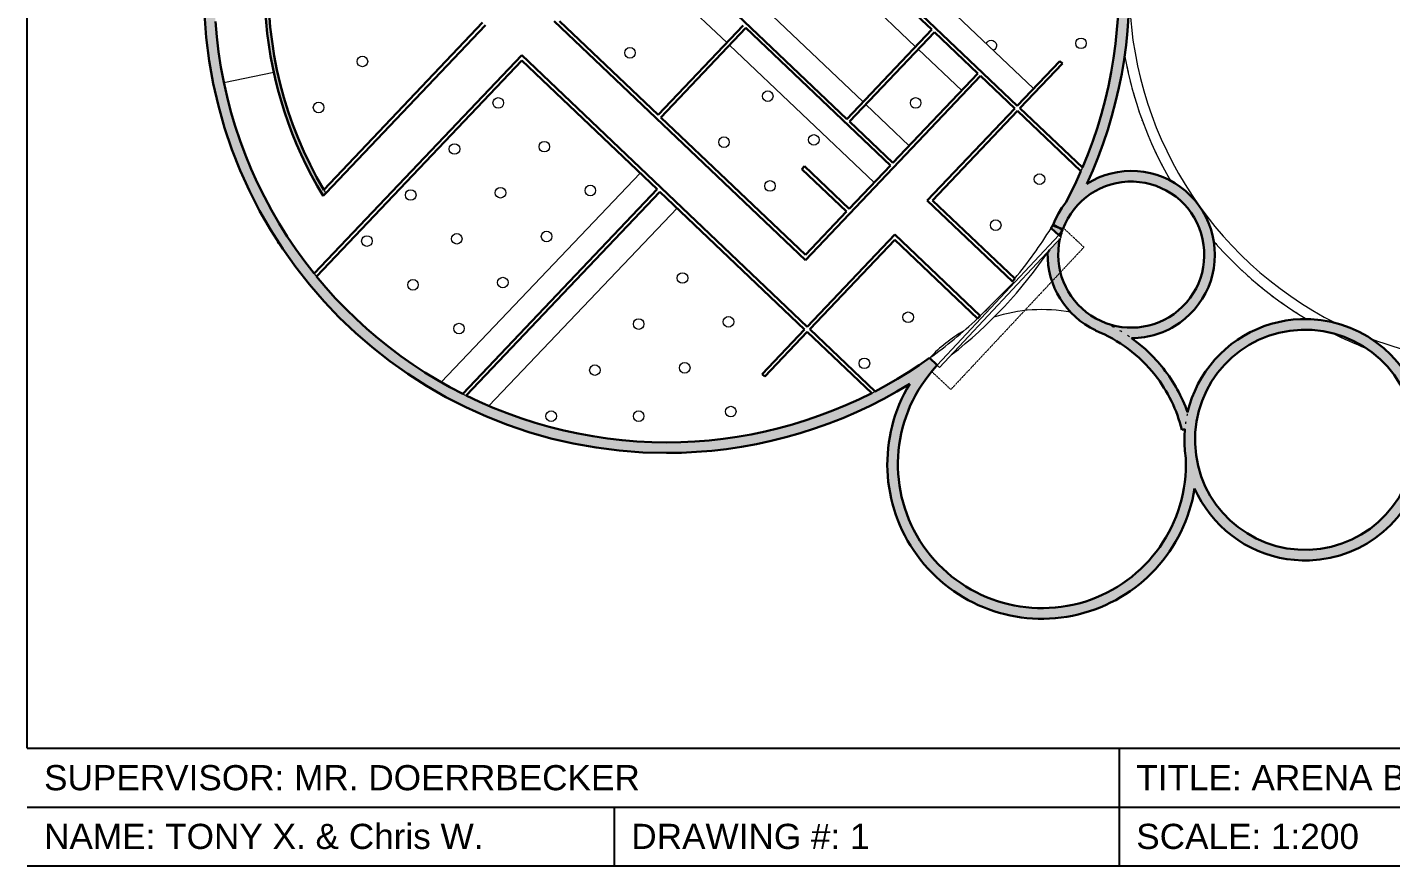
# Model space of a CAD drawing. Header units: inches. Extents: x 0 to 8302, y 0 to 1584.
# Drawn here: x 6227 to 7514, y 0 to 792 of the extents above; entities that cross this region are included whole.
import ezdxf

# ---------------------------------------------------------------- set-up
doc = ezdxf.new("R2010")
doc.units = ezdxf.units.IN
doc.header["$MEASUREMENT"] = 0
doc.linetypes.add('Dash', pattern=[0.25, 0.125, -0.125])
doc.linetypes.add('HIDDEN2', pattern=[0.1875, 0.125, -0.0625])
for name, color, linetype, lineweight in [('A-DETL', 90, 'Continuous', 9), ('A-DOOR', 31, 'Continuous', 13), ('A-DOOR-HDLN', 31, 'Dash', 13), ('A-FLOR', 192, 'Continuous', 13), ('A-ROOF', 132, 'Continuous', 13), ('A-WALL', 113, 'Continuous', 13), ('A-WALL-PATT', 111, 'Continuous', 13), ('E-LITE-EQPM', 33, 'Continuous', 9), ('I-WALL', 2, 'Continuous', 13)]:
    doc.layers.add(name, color=color, linetype=linetype, lineweight=lineweight)
doc.layers.add('Text', color=5, linetype='Continuous')
doc.styles.get("Standard").update_dxf_attribs({"font": 'Arial.ttf'})

# ---------------------------------------------------------------- blocks, each defined once
blk = doc.blocks.new('Door-Overhead-Rolling - 168__ x 168__-314752-Level 1')
at = {"layer": 'A-DOOR', "lineweight": 9}
for p, q in [((84, -5), (-84, -5)), ((-84, -5), (-84, -8)), ((-84, -8), (84, -8)), ((84, -8), (84, -5))]:
    blk.add_line(p, q, dxfattribs=at)
at = {"layer": 'A-DOOR-HDLN'}
for p, q in [((-92, -5), (-92, -30)), ((92, -5), (92, -30)), ((-92, -30), (92, -30))]:
    blk.add_line(p, q, dxfattribs=at)
blk = doc.blocks.new('Ceiling Light - Flat Round - 60W - 120V-388564-Level 1')
at = {"layer": 'E-LITE-EQPM'}
for start, end in [(0, 180), (180, 0)]:
    blk.add_arc((0, 0), 5, start, end, dxfattribs=at)
blk = doc.blocks.new('Ceiling Light - Flat Round - 60W - 120V-V1-Level 1')
at = {"layer": 'E-LITE-EQPM'}
for start, end in [(0, 156.5485), (290.6651, 0)]:
    blk.add_arc((0, 0), 5, start, end, dxfattribs=at)

msp = doc.modelspace()

# ---------------------------------------------------------------- hatches: boundary and pattern name
at = {"layer": 'A-WALL-PATT'}
for points in [[(6830.46, 399.89), (6816.46, 400.12), (6802.48, 400.81), (6788.53, 401.95), (6774.63, 403.56), (6760.78, 405.61), (6747.01, 408.12), (6733.33, 411.08), (6719.76, 414.49), (6706.3, 418.34), (6692.98, 422.63), (6679.8, 427.35), (6666.79, 432.5), (6653.95, 438.08), (6639.66, 444.89), (6638.03, 445.71), (6625.88, 452.09), (6613.94, 458.86), (6602.22, 466.01), (6590.74, 473.53), (6579.51, 481.41), (6568.54, 489.66), (6557.84, 498.25), (6547.42, 507.18), (6537.29, 516.44), (6527.46, 526.02), (6517.95, 535.91), (6508.76, 546.1), (6498.79, 557.96), (6497.68, 559.33), (6488.84, 570.72), (6480.38, 582.4), (6472.32, 594.36), (6464.68, 606.59), (6457.44, 619.07), (6450.64, 631.78), (6444.27, 644.72), (6438.34, 657.86), (6432.85, 671.2), (6427.82, 684.72), (6423.25, 698.39), (6419.14, 712.22), (6415.5, 726.17), (6412.34, 740.24), (6409.65, 754.41), (6407.45, 768.66), (6405.72, 782.98), (6404.41, 798.62), (6403.72, 811.75), (6403.46, 826.17), (6403.68, 840.59), (6404.38, 854.99), (6405.57, 869.37), (6407.25, 883.69), (6409.41, 897.95), (6412.05, 912.13), (6415.17, 926.21), (6418.76, 940.18), (6422.82, 954.01), (6427.34, 967.71), (6432.33, 981.24), (6437.77, 994.6), (6443.65, 1007.76), (6449.98, 1020.72), (6456.75, 1033.46), (6464.86, 1047.5), (6466.57, 1050.27), (6472.99, 1060.45), (6480.55, 1071.63), (6488.47, 1082.57), (6496.72, 1093.25), (6505.31, 1103.67), (6514.22, 1113.81), (6523.45, 1123.67), (6533.97, 1134.15), (6542.82, 1142.48), (6552.94, 1151.41), (6563.34, 1160.03), (6574.01, 1168.3), (6584.93, 1176.24), (6597.6, 1184.81), (6599.11, 1185.79), (6611.55, 1193.49), (6622.4, 1199.77), (6634.36, 1206.2), (6646.52, 1212.25), (6658.87, 1217.9), (6671.4, 1223.16), (6684.08, 1228.02), (6696.91, 1232.47), (6709.88, 1236.51), (6722.97, 1240.14), (6736.16, 1243.35), (6749.46, 1246.14), (6762.83, 1248.5), (6776.27, 1250.44), (6789.77, 1251.95), (6803.31, 1253.03), (6816.88, 1253.68), (6830.46, 1253.89), (6830.46, 1263.89), (6815.7, 1263.64), (6800.95, 1262.89), (6786.25, 1261.65), (6771.59, 1259.91), (6757, 1257.67), (6742.49, 1254.95), (6728.08, 1251.73), (6713.79, 1248.03), (6699.63, 1243.85), (6685.63, 1239.19), (6671.78, 1234.07), (6658.12, 1228.48), (6644.66, 1222.43), (6631.41, 1215.93), (6618.38, 1208.98), (6605.6, 1201.6), (6593.07, 1193.79), (6580.81, 1185.57), (6568.84, 1176.93), (6557.17, 1167.89), (6545.81, 1158.47), (6534.71, 1148.6), (6524.07, 1138.5), (6513.72, 1127.97), (6503.73, 1117.1), (6494.12, 1105.9), (6484.89, 1094.38), (6476.05, 1082.56), (6467.62, 1070.44), (6459.6, 1058.05), (6452, 1045.39), (6444.84, 1032.48), (6438.12, 1019.34), (6431.84, 1005.98), (6426.02, 992.42), (6420.66, 978.66), (6415.77, 964.74), (6411.35, 950.65), (6407.41, 936.43), (6403.95, 922.08), (6400.98, 907.62), (6398.5, 893.07), (6396.51, 878.44), (6395.01, 863.75), (6394.02, 849.03), (6393.52, 834.27), (6393.52, 819.51), (6394.02, 804.76), (6395.01, 790.03), (6396.51, 775.34), (6398.5, 760.72), (6400.98, 746.17), (6403.95, 731.71), (6407.41, 717.36), (6411.35, 703.13), (6415.77, 689.05), (6420.66, 675.12), (6426.02, 661.37), (6431.84, 647.8), (6438.12, 634.44), (6444.84, 621.3), (6452, 608.39), (6459.6, 595.73), (6467.62, 583.34), (6476.05, 571.23), (6484.89, 559.4), (6494.12, 547.88), (6503.73, 536.68), (6513.72, 525.81), (6524.07, 515.29), (6534.77, 505.12), (6545.81, 495.31), (6557.17, 485.89), (6568.84, 476.85), (6580.81, 468.22), (6593.07, 459.99), (6605.6, 452.18), (6618.38, 444.8), (6631.41, 437.86), (6644.66, 431.36), (6658.12, 425.31), (6671.78, 419.72), (6685.63, 414.59), (6699.63, 409.93), (6713.79, 405.75), (6728.08, 402.05), (6742.49, 398.84), (6757, 396.11), (6771.59, 393.87), (6786.25, 392.13), (6800.95, 390.89), (6815.7, 390.14), (6830.46, 389.89)], [(7267.45, 829.47), (7267.2, 841.86), (7266.58, 854.54), (7265.65, 866.58), (7264.35, 878.89), (7262.7, 891.17), (7260.34, 905.44), (7257.51, 919.62), (7254.2, 933.7), (7250.44, 947.66), (7246.21, 961.5), (7241.53, 975.18), (7236.4, 988.7), (7230.82, 1002.05), (7224.8, 1015.2), (7218.36, 1028.14), (7211.48, 1040.87), (7204.2, 1053.36), (7196.5, 1065.6), (7187.93, 1078.23), (7179.9, 1089.29), (7171.03, 1100.71), (7161.78, 1111.83), (7152.17, 1122.64), (7142.21, 1133.13), (7131.91, 1143.27), (7121.27, 1153.08), (7110.32, 1162.52), (7099.06, 1171.6), (7087.5, 1180.3), (7075.67, 1188.61), (7063.57, 1196.53), (7051.21, 1204.04), (7038.6, 1211.14), (7025.78, 1217.81), (7012.73, 1224.06), (6999.49, 1229.88), (6986.06, 1235.25), (6972.46, 1240.17), (6958.71, 1244.65), (6944.82, 1248.66), (6930.8, 1252.22), (6916.67, 1255.3), (6902.44, 1257.92), (6888.14, 1260.07), (6873.78, 1261.74), (6859.36, 1262.93), (6844.92, 1263.65), (6830.46, 1263.89), (6830.46, 1253.89), (6844.54, 1253.66), (6858.61, 1252.96), (6872.64, 1251.8), (6886.63, 1250.18), (6900.56, 1248.1), (6914.42, 1245.56), (6928.18, 1242.56), (6941.84, 1239.11), (6955.37, 1235.21), (6968.77, 1230.87), (6982.02, 1226.09), (6995.76, 1220.58), (7008, 1215.23), (7020.72, 1209.16), (7033.22, 1202.68), (7045.5, 1195.79), (7057.55, 1188.49), (7069.36, 1180.81), (7082.32, 1171.7), (7083.75, 1170.65), (7094.55, 1162.42), (7105.09, 1153.86), (7115.35, 1144.96), (7125.32, 1135.74), (7134.99, 1126.2), (7144.36, 1116.37), (7153.4, 1106.24), (7162.12, 1095.83), (7170.51, 1085.14), (7178.55, 1074.2), (7186.24, 1063), (7193.57, 1051.57), (7200.53, 1039.91), (7207.11, 1028.03), (7214.14, 1014.28), (7214.96, 1012.6), (7220.63, 1000.36), (7226.29, 986.98), (7230.81, 975.37), (7235.3, 962.65), (7239.39, 949.79), (7243.07, 936.81), (7246.33, 923.72), (7249.2, 910.46), (7251.62, 897.26), (7253.63, 883.92), (7255.22, 870.52), (7256.39, 857.08), (7257.13, 843.61), (7257.44, 830.12), (7257.33, 816.63), (7256.8, 803.15), (7255.83, 789.69), (7254.44, 776.27), (7252.63, 762.9), (7250.4, 749.59), (7247.75, 736.36), (7244.68, 723.22), (7241.2, 710.19), (7237.31, 697.27), (7233.01, 684.48), (7228.31, 671.84), (7222.48, 657.63), (7221.73, 655.92), (7217.22, 645.94), (7212.45, 636.08), (7207.44, 626.35), (7211.32, 630.85), (7214.7, 634.31), (7218.72, 637.9), (7222.97, 641.21), (7227.44, 644.22), (7232.95, 656.7), (7238.07, 669.35), (7242.79, 682.15), (7247.11, 695.1), (7251.02, 708.17), (7254.52, 721.36), (7257.61, 734.65), (7260.28, 748.03), (7262.53, 761.49), (7264.37, 775.01), (7265.77, 788.58), (7266.76, 802.19), (7267.32, 815.83), (7267.42, 826.58)], [(6508.57, 635.37), (6506.71, 638.49), (6500.03, 650.29), (6493.77, 662.33), (6487.96, 674.58), (6482.58, 687.04), (6477.66, 699.68), (6473.19, 712.49), (6469.19, 725.45), (6465.66, 738.54), (6462.59, 751.76), (6460.01, 765.08), (6457.86, 778.82), (6456.28, 791.94), (6455.15, 805.46), (6454.49, 819.01), (6454.33, 832.57), (6454.66, 846.13), (6455.47, 859.68), (6456.76, 873.18), (6458.54, 886.63), (6460.81, 900), (6463.55, 913.29), (6466.77, 926.46), (6470.46, 939.52), (6474.61, 952.43), (6479.23, 965.18), (6476.48, 967.8), (6471.87, 955.22), (6467.7, 942.48), (6463.98, 929.61), (6460.72, 916.62), (6457.86, 903.21), (6455.58, 890.32), (6453.7, 877.06), (6452.29, 863.73), (6451.35, 850.37), (6450.88, 836.98), (6450.88, 823.58), (6451.36, 810.19), (6452.3, 796.82), (6453.72, 783.5), (6455.6, 770.23), (6457.94, 757.04), (6460.75, 743.94), (6464.02, 730.95), (6467.74, 718.08), (6471.91, 705.35), (6476.53, 692.77), (6481.59, 680.36), (6487.08, 668.14), (6492.99, 656.12), (6499.33, 644.31), (6506.07, 632.74)], [(7348.29, 576.97), (7348.06, 583.2), (7347.34, 589.4), (7346.14, 595.52), (7344.45, 601.52), (7342.3, 607.38), (7339.7, 613.04), (7336.65, 618.48), (7333.18, 623.67), (7329.32, 628.57), (7325.08, 633.14), (7320.5, 637.37), (7315.59, 641.22), (7310.4, 644.67), (7304.95, 647.7), (7299.28, 650.3), (7293.42, 652.43), (7287.41, 654.1), (7281.29, 655.29), (7275.09, 656), (7268.86, 656.21), (7262.63, 655.93), (7256.44, 655.16), (7250.33, 653.9), (7244.34, 652.17), (7238.5, 649.96), (7232.86, 647.31), (7227.44, 644.22), (7222.97, 641.21), (7218.72, 637.9), (7214.7, 634.31), (7210.93, 630.46), (7207.44, 626.35), (7203.77, 621.35), (7200.51, 616.07), (7197.67, 610.55), (7195.27, 604.83), (7204.64, 601.33), (7206.92, 606.73), (7209.65, 611.91), (7212.81, 616.84), (7216.37, 621.49), (7220.31, 625.81), (7224.61, 629.79), (7229.23, 633.39), (7234.14, 636.58), (7239.3, 639.35), (7244.67, 641.67), (7250.23, 643.52), (7255.92, 644.9), (7261.71, 645.79), (7267.55, 646.19), (7273.4, 646.09), (7279.23, 645.49), (7284.98, 644.4), (7290.62, 642.83), (7296.11, 640.78), (7301.4, 638.28), (7306.46, 635.34), (7311.26, 631.98), (7315.75, 628.22), (7319.91, 624.1), (7323.7, 619.64), (7327.1, 614.87), (7330.09, 609.83), (7332.64, 604.56), (7334.73, 599.09), (7336.35, 593.47), (7337.48, 587.72), (7338.13, 581.9), (7338.28, 576.05), (7337.93, 570.2), (7337.09, 564.41), (7335.76, 558.71), (7333.95, 553.14), (7331.68, 547.74), (7328.96, 542.56), (7325.8, 537.62), (7322.24, 532.97), (7318.3, 528.64), (7314.01, 524.66), (7309.39, 521.06), (7315.21, 512.92), (7320.13, 516.75), (7324.74, 520.94), (7329.01, 525.49), (7332.9, 530.37), (7336.4, 535.53), (7339.48, 540.95), (7342.12, 546.6), (7344.31, 552.44), (7346.03, 558.44), (7347.27, 564.55), (7348.02, 570.74), (7348.2, 574.93)], [(7437.74, 288.42), (7437.37, 298.41), (7430.26, 298.39), (7423.18, 298.85), (7416.14, 299.8), (7409.18, 301.22), (7402.34, 303.11), (7395.64, 305.47), (7389.12, 308.28), (7382.8, 311.53), (7376.72, 315.2), (7370.91, 319.28), (7365.39, 323.74), (7360.18, 328.57), (7355.32, 333.75), (7350.82, 339.24), (7346.71, 345.03), (7342.91, 351.25), (7339.71, 357.38), (7336.86, 363.88), (7334.46, 370.57), (7332.53, 377.4), (7331.06, 384.35), (7330.07, 391.38), (7329.56, 398.46), (7329.54, 405.57), (7330, 412.65), (7330.95, 419.69), (7332.37, 426.65), (7334.27, 433.49), (7336.63, 440.19), (7339.43, 446.71), (7342.68, 453.03), (7346.35, 459.11), (7350.43, 464.92), (7354.89, 470.44), (7359.72, 475.65), (7364.9, 480.51), (7370.39, 485.01), (7376.18, 489.12), (7382.24, 492.83), (7388.53, 496.12), (7395.04, 498.97), (7401.72, 501.37), (7408.55, 503.3), (7415.5, 504.77), (7422.54, 505.76), (7429.62, 506.27), (7429.25, 516.26), (7421.87, 515.74), (7414.54, 514.75), (7407.3, 513.29), (7400.16, 511.36), (7393.17, 508.97), (7386.34, 506.13), (7379.71, 502.86), (7373.31, 499.16), (7367.16, 495.05), (7361.29, 490.56), (7355.72, 485.69), (7350.49, 480.48), (7345.6, 474.93), (7341.07, 469.08), (7336.94, 462.95), (7333.22, 456.57), (7329.91, 449.96), (7327.04, 443.14), (7324.62, 436.16), (7322.66, 429.03), (7321.16, 421.79), (7320.14, 414.47), (7319.59, 407.09), (7319.52, 399.7), (7319.93, 392.32), (7320.82, 384.98), (7322.2, 377.65), (7324.05, 370.43), (7326.37, 363.35), (7329.14, 356.43), (7332.23, 349.97), (7335.72, 343.72), (7339.59, 337.69), (7343.84, 331.93), (7348.43, 326.44), (7353.37, 321.25), (7358.61, 316.38), (7364.16, 311.85), (7369.98, 307.67), (7376.05, 303.87), (7382.34, 300.46), (7388.84, 297.45), (7395.51, 294.85), (7402.33, 292.68), (7409.28, 290.94), (7416.32, 289.64), (7423.43, 288.78), (7430.58, 288.38)], [(7545.15, 379.36), (7542.86, 384.48), (7541.01, 389.78), (7539.62, 395.21), (7538.69, 400.74), (7538.24, 406.34), (7538.27, 411.95), (7538.77, 417.53), (7539.74, 423.06), (7541.18, 428.48), (7543.08, 433.76), (7540.87, 440.63), (7538.23, 447.34), (7535.18, 453.88), (7531.71, 460.2), (7527.86, 466.3), (7523.63, 472.14), (7519.03, 477.7), (7514.1, 482.95), (7508.84, 487.89), (7503.28, 492.48), (7497.44, 496.72), (7491.34, 500.57), (7485.01, 504.03), (7478.48, 507.09), (7471.77, 509.72), (7464.9, 511.93), (7457.91, 513.69), (7450.82, 515.01), (7443.66, 515.88), (7436.46, 516.3), (7429.25, 516.26), (7429.62, 506.27), (7436.72, 506.29), (7443.81, 505.83), (7450.84, 504.88), (7457.8, 503.46), (7464.65, 501.56), (7471.34, 499.21), (7477.87, 496.4), (7484.18, 493.15), (7490.26, 489.48), (7496.07, 485.4), (7501.6, 480.94), (7506.8, 476.11), (7511.67, 470.93), (7516.16, 465.44), (7520.28, 459.65), (7523.99, 453.59), (7527.27, 447.3), (7530.12, 440.79), (7532.52, 434.11), (7534.46, 427.28), (7535.92, 420.33), (7536.91, 413.3), (7537.42, 406.21), (7537.44, 399.11), (7536.98, 392.02), (7536.03, 384.99), (7534.61, 378.03), (7532.72, 371.18), (7530.36, 364.49), (7527.55, 357.96), (7524.06, 351.25), (7520.63, 345.57), (7516.55, 339.76), (7512.09, 334.23), (7507.26, 329.03), (7502.08, 324.16), (7496.59, 319.67), (7490.8, 315.55), (7484.75, 311.84), (7478.45, 308.56), (7471.95, 305.71), (7465.26, 303.31), (7458.43, 301.37), (7451.48, 299.91), (7444.45, 298.92), (7437.37, 298.41), (7437.74, 288.42), (7444.94, 288.91), (7452.1, 289.87), (7459.19, 291.27), (7466.17, 293.12), (7473.02, 295.41), (7479.71, 298.13), (7486.21, 301.26), (7492.51, 304.8), (7498.57, 308.74), (7504.36, 313.04), (7509.87, 317.71), (7515.08, 322.72), (7519.96, 328.04), (7524.49, 333.67), (7528.65, 339.56), (7532.44, 345.72), (7535.82, 352.09), (7538.8, 358.67), (7541.35, 365.43), (7543.47, 372.33), (7545.12, 379.21)], [(7299.65, 469.59), (7294.21, 476.1), (7288.41, 482.28), (7282.25, 488.11), (7275.77, 493.58), (7268.98, 498.66), (7261.91, 503.33), (7254.58, 507.59), (7247.01, 511.42), (7239.24, 514.8), (7235.52, 505.52), (7242.76, 502.37), (7249.81, 498.8), (7256.64, 494.84), (7263.23, 490.48), (7269.55, 485.75), (7275.59, 480.66), (7281.32, 475.22), (7286.73, 469.47), (7291.79, 463.4)], [(7329.14, 356.43), (7326.37, 363.35), (7324.05, 370.43), (7322.2, 377.65), (7320.82, 384.98), (7320.92, 376.75), (7320.52, 368.53), (7319.62, 360.35), (7318.23, 352.24), (7316.35, 344.23), (7313.99, 336.34), (7311.16, 328.61), (7307.86, 321.07), (7304.12, 313.74), (7299.93, 306.66), (7295.33, 299.83), (7290.32, 293.3), (7284.93, 287.08), (7279.17, 281.21), (7273.07, 275.69), (7266.64, 270.54), (7259.92, 265.8), (7252.91, 261.47), (7245.66, 257.58), (7238.19, 254.13), (7230.53, 251.14), (7222.69, 248.61), (7214.72, 246.57), (7206.64, 245.01), (7198.48, 243.94), (7190.27, 243.37), (7182.04, 243.3), (7173.82, 243.72), (7165.64, 244.65), (7157.53, 246.06), (7149.45, 247.98), (7141.65, 250.34), (7133.93, 253.2), (7126.4, 256.52), (7119.08, 260.28), (7112, 264.48), (7105.19, 269.1), (7098.67, 274.13), (7092.47, 279.54), (7086.61, 285.32), (7081.11, 291.44), (7075.98, 297.88), (7071.26, 304.62), (7066.95, 311.63), (7063.08, 318.89), (7059.65, 326.37), (7056.68, 334.05), (7054.18, 341.89), (7052.16, 349.87), (7050.62, 357.95), (7049.58, 366.12), (7049.03, 374.33), (7048.98, 382.56), (7049.43, 390.78), (7050.37, 398.95), (7051.84, 407.17), (7053.73, 415.06), (7056.14, 422.93), (7059.02, 430.64), (7062.35, 438.16), (7066.14, 445.47), (7070.36, 452.53), (7075, 459.33), (7080.05, 465.83), (7085.48, 472.02), (7077.19, 466.21), (7068.77, 460.59), (7060.22, 455.17), (7056.04, 447.83), (7052.29, 440.25), (7048.98, 432.48), (7046.13, 424.52), (7043.75, 416.41), (7041.83, 408.18), (7040.4, 399.86), (7039.45, 391.46), (7038.99, 383.02), (7039.02, 374.57), (7039.53, 366.13), (7040.54, 357.74), (7042.02, 349.43), (7043.99, 341.21), (7046.43, 333.12), (7049.33, 325.18), (7052.69, 317.42), (7056.49, 309.88), (7060.72, 302.56), (7065.49, 295.32), (7070.41, 288.72), (7075.84, 282.25), (7081.64, 276.1), (7087.78, 270.29), (7094.25, 264.86), (7101.02, 259.8), (7108.07, 255.14), (7115.38, 250.91), (7122.92, 247.1), (7130.67, 243.73), (7138.61, 240.82), (7146.7, 238.37), (7154.91, 236.39), (7163.23, 234.89), (7171.62, 233.88), (7180.05, 233.35), (7188.5, 233.31), (7196.94, 233.76), (7205.34, 234.7), (7213.67, 236.12), (7221.9, 238.03), (7230.01, 240.4), (7237.97, 243.24), (7245.75, 246.54), (7253.33, 250.28), (7260.68, 254.45), (7267.77, 259.04), (7274.59, 264.04), (7281.11, 269.42), (7287.3, 275.16), (7293.15, 281.26), (7298.64, 287.68), (7303.75, 294.42), (7308.46, 301.43), (7312.76, 308.71), (7316.63, 316.22), (7320.05, 323.95), (7323.03, 331.86), (7325.54, 339.93), (7327.58, 348.13), (7328.17, 351.25)], [(7322.48, 428.26), (7319.62, 435.63), (7316.38, 442.83), (7312.75, 449.85), (7308.74, 456.67), (7304.37, 463.25), (7299.65, 469.59), (7291.79, 463.4), (7296.13, 457.59), (7300.15, 451.54), (7303.84, 445.3), (7307.19, 438.86), (7310.19, 432.26), (7312.84, 425.5), (7315.13, 418.61), (7317.04, 411.61), (7319.93, 412.32), (7320.53, 417.67), (7321.38, 422.99)]]:
    msp.add_hatch(color=256, dxfattribs=at).paths.add_polyline_path(points, flags=0)
h = msp.add_hatch(color=256, dxfattribs=at)
h.paths.add_polyline_path([(7204.24, 600.49), (7195.68, 605.67), (7193.61, 602.28), (7201.05, 595.32), (7202.65, 597.9)], flags=0)
h.paths.add_polyline_path([(7086.3, 472.61), (7078.86, 479.58), (7068.94, 472.7), (7058.84, 466.1), (7048.55, 459.79), (7038.09, 453.77), (7025.82, 447.21), (7024.17, 446.36), (7012.13, 440.47), (6999.91, 434.96), (6987.53, 429.83), (6974.99, 425.1), (6962.31, 420.76), (6949.5, 416.82), (6936.57, 413.29), (6923.53, 410.16), (6910.41, 407.44), (6897.2, 405.14), (6883.93, 403.25), (6870.61, 401.78), (6857.25, 400.73), (6843.86, 400.1), (6830.46, 399.89), (6830.46, 389.89), (6844.69, 390.12), (6858.9, 390.82), (6873.08, 391.98), (6887.22, 393.59), (6901.3, 395.67), (6915.3, 398.21), (6929.22, 401.2), (6943.02, 404.64), (6956.71, 408.53), (6970.27, 412.86), (6983.68, 417.63), (6996.92, 422.84), (7009.99, 428.47), (7022.87, 434.53), (7035.54, 441), (7048, 447.89), (7060.22, 455.17), (7068.77, 460.59), (7077.19, 466.21), (7086.16, 472.51)], flags=0)
h = msp.add_hatch(color=256, dxfattribs=at)
h.paths.add_polyline_path([(7315.21, 512.92), (7309.39, 521.06), (7304.5, 517.87), (7299.35, 515.1), (7293.99, 512.78), (7288.45, 510.92), (7282.77, 509.54), (7277, 508.64), (7271.17, 508.23), (7265.32, 508.32), (7259.51, 508.91), (7253.76, 509.98), (7248.13, 511.53), (7242.65, 513.56), (7237.36, 516.04), (7232.23, 519.01), (7227.5, 522.3), (7223.01, 526.03), (7218.84, 530.13), (7215.04, 534.57), (7211.63, 539.31), (7208.63, 544.33), (7206.06, 549.58), (7203.95, 555.03), (7202.31, 560.64), (7201.15, 566.36), (7200.47, 572.17), (7200.29, 578.01), (7200.61, 583.84), (7201.42, 589.63), (7202.01, 592.23), (7192.1, 581.64), (7190.31, 578.95), (7190.41, 572.88), (7190.97, 566.84), (7192, 560.86), (7193.48, 554.98), (7195.41, 549.22), (7197.78, 543.64), (7200.57, 538.25), (7203.76, 533.09), (7207.34, 528.19), (7211.28, 523.58), (7215.89, 519.01), (7220.18, 515.33), (7225.07, 511.74), (7230.23, 508.54), (7235.61, 505.75), (7239.24, 514.8), (7245.61, 512.07), (7251.85, 509.03), (7257.94, 505.71), (7263.87, 502.1), (7269.61, 498.21), (7275.69, 498.47), (7281.73, 499.19), (7287.69, 500.38), (7293.55, 502.03), (7299.26, 504.12), (7304.8, 506.64), (7310.12, 509.58)], flags=0)
h.paths.add_polyline_path([(7204.48, 600.9), (7201.02, 595.35), (7202.42, 594.04), (7202.75, 595.45)], flags=0)

# ---------------------------------------------------------------- linework, layer by layer
for p, q in [((6226.77, 110.91), (6226.77, 1584.42)), ((6226.77, 110.91), (8302.36, 110.91)), ((7258.15, 0), (7258.15, 110.91)), ((6226.77, 55.45), (8302.36, 55.45)), ((6781.32, 0), (6781.32, 55.45)), ((6226.77, 0), (8302.36, 0))]:
    msp.add_line(p, q)
at = {"layer": 'A-DETL'}
msp.add_line((6462.7, 587.89), (6463.88, 589.13), dxfattribs=at)
at = {"layer": 'A-FLOR'}
for p, q in [((7065.68, 773.59), (6876.89, 953.09)), ((6827.28, 900.91), (7016.07, 721.41)), ((6887.33, 777.58), (6794.2, 866.12)), ((7073.93, 831.98), (7177.02, 733.96)), ((7026.48, 645.28), (6889.87, 775.17)), ((7109.16, 732.25), (7068.22, 771.18)), ((6412.43, 739.85), (6459.47, 749.64)), ((7018.6, 719), (7059.55, 680.07)), ((6617.76, 456.69), (6805.56, 654.21)), ((6840.35, 621.13), (6662.69, 434.28)), ((7158.13, 550.81), (7126.66, 519.33)), ((7157.06, 551.83), (7158.13, 550.81))]:
    msp.add_line(p, q, dxfattribs=at)
for centre, radius, start, end in [((6831.84, 830.34), 381.01, 192.22815, 192.69061), ((6831.84, 830.34), 381.01, 193.58699, 194.65476), ((6831.84, 830.34), 381.01, 195.55152, 196.62053), ((6831.84, 830.34), 381.01, 197.5148, 198.58866), ((6831.84, 830.34), 381.01, 199.47715, 200.56044), ((6831.84, 830.34), 381.01, 201.43881, 202.53831), ((6831.84, 830.34), 381.01, 203.39993, 204.52748), ((6831.84, 830.34), 381.01, 205.36063, 206.54151), ((6831.84, 830.34), 381.01, 207.32098, 208.63013), ((6831.84, 830.34), 381.01, 209.28106, 211.24092), ((6830.46, 826.89), 427, 240.84237, 241.5762), ((6830.46, 826.89), 427, 242.66549, 243.21537), ((6830.46, 826.89), 427, 243.70636, 244.21275), ((6830.46, 826.89), 427, 245.39388, 246.10001)]:
    msp.add_arc(centre, radius, start, end, dxfattribs=at)
at = {"layer": 'A-ROOF'}
for p, q in [((7275.39, 716.44), (7275.24, 716.93)), ((7279.69, 704), (7279.63, 704.19)), ((7298.03, 662.2), (7297.93, 662.41)), ((7304.44, 650.32), (7304.19, 650.76)), ((7347.33, 589.51), (7347.31, 589.63)), ((7347.79, 586.08), (7347.8, 585.97)), ((7348.1, 588.72), (7347.95, 588.89)), ((7348.25, 579.86), (7348.25, 579.76)), ((7190.31, 579.01), (7190.31, 579.11)), ((7347.68, 567.4), (7347.67, 567.32)), ((7348.21, 573.62), (7348.2, 573.53)), ((7345.16, 555.18), (7345.14, 555.11)), ((7346.66, 561.24), (7346.64, 561.17)), ((7370.46, 565.41), (7370.36, 565.5)), ((7380.39, 556.28), (7380.08, 556.55)), ((7340.73, 543.49), (7340.71, 543.44)), ((7343.18, 549.25), (7343.15, 549.19)), ((7212.18, 522.62), (7212.14, 522.67)), ((7379.38, 502.68), (7379.5, 502.74)), ((7386.05, 506), (7386.16, 506.05)), ((7392.92, 508.87), (7393.01, 508.91)), ((7399.96, 511.29), (7400.03, 511.32)), ((7407.14, 513.25), (7407.2, 513.26)), ((7360.88, 490.22), (7361.03, 490.35)), ((7366.77, 494.77), (7366.91, 494.88)), ((7372.95, 498.93), (7373.08, 499.02)), ((7070.32, 288.83), (7070.23, 288.95)), ((7122.97, 247.07), (7122.92, 247.1))]:
    msp.add_line(p, q, dxfattribs=at)
for centre, radius, start, end in [((7622.46, 829.46), 365, 190.05931, 190.31791), ((7622.46, 829.46), 365, 190.07094, 190.59636), ((7622.46, 829.46), 365, 191.68757, 192.65051), ((7622.46, 829.46), 365, 191.84065, 192.43792), ((7622.46, 829.46), 365, 193.75153, 194.70186), ((7622.46, 829.46), 365, 193.90625, 194.55773), ((7622.46, 829.46), 365, 195.80532, 196.74741), ((7622.46, 829.46), 365, 195.84075, 195.97172), ((7622.46, 829.46), 365, 196.50171, 196.67735), ((7622.46, 829.46), 365, 197.8643, 198.77751), ((7622.46, 829.46), 365, 199.92334, 200.73437), ((7622.46, 829.46), 365, 205.16206, 206.03403), ((7622.46, 829.46), 365, 207.1652, 208.09304), ((7269.29, 577.21), 79, 118.24434, 120.59271), ((7269.29, 577.21), 79, 119.2239, 120.07381), ((7269.29, 577.21), 79, 113.7858, 116.12742), ((7269.29, 577.21), 79, 114.71209, 115.62777), ((7269.29, 577.21), 79, 109.32681, 111.66458), ((7269.29, 577.21), 79, 110.1991, 111.18192), ((7269.29, 577.21), 79, 104.86749, 107.20269), ((7269.29, 577.21), 79, 105.68607, 106.73624), ((7269.29, 577.21), 79, 100.40778, 102.74158), ((7269.29, 577.21), 79, 101.17299, 102.2907), ((7269.29, 577.21), 79, 95.94761, 98.28109), ((7269.29, 577.21), 79, 96.65985, 97.84529), ((7269.29, 577.21), 79, 91.48688, 93.82112), ((7269.29, 577.21), 79, 92.14666, 93.39999), ((7269.29, 577.21), 79, 87.02547, 89.36157), ((7269.29, 577.21), 79, 87.6334, 88.9548), ((7269.29, 577.21), 79, 82.56322, 84.9024), ((7269.29, 577.21), 79, 83.12006, 84.5097), ((7269.29, 577.21), 79, 78.09992, 80.44353), ((7269.29, 577.21), 79, 78.60665, 80.06468), ((7269.29, 577.21), 79, 73.63527, 75.98493), ((7269.29, 577.21), 79, 74.09315, 75.61975), ((7269.29, 577.21), 79, 69.16886, 71.52655), ((7269.29, 577.21), 79, 69.57955, 71.17488), ((7269.29, 577.21), 79, 64.7001, 67.06837), ((7269.29, 577.21), 79, 65.06584, 66.73008), ((7622.46, 829.46), 365, 209.20357, 209.9959), ((7269.29, 577.21), 79, 62.02768, 62.61037), ((7269.29, 577.21), 79, 61.95729, 62.28535), ((7269.29, 577.21), 79, 147.03445, 149.28645), ((7269.29, 577.21), 79, 142.53373, 144.78596), ((7269.29, 577.21), 79, 156.03558, 158.28758), ((7269.29, 577.21), 79, 151.53502, 153.78702), ((7622.46, 829.46), 365, 221.07647, 221.90021), ((7269.29, 577.21), 79, 4.43046, 6.61174), ((7269.29, 577.21), 79, 359.90013, 2.0747), ((7269.29, 577.21), 79, 179.14208, 181.23385), ((7269.29, 577.21), 79, 183.59382, 185.69818), ((7269.29, 577.21), 79, 350.83947, 352.99678), ((7269.29, 577.21), 79, 355.3698, 357.53649), ((7269.29, 577.21), 79, 188.04561, 190.16), ((7269.29, 577.21), 79, 192.49745, 194.61995), ((7269.29, 577.21), 79, 196.94936, 199.07847), ((7269.29, 577.21), 79, 341.77881, 343.91074), ((7269.29, 577.21), 79, 346.30914, 348.4551), ((7622.46, 829.46), 365, 226.23098, 227.13847), ((7622.46, 829.46), 365, 228.24761, 229.19385), ((7269.29, 577.21), 79, 201.40132, 203.53589), ((7269.29, 577.21), 79, 205.85335, 207.99242), ((7269.29, 577.21), 79, 332.75411, 334.80908), ((7269.29, 577.21), 79, 337.24848, 339.36264), ((7622.46, 829.46), 365, 230.28861, 231.24917), ((7622.46, 829.46), 365, 230.46128, 230.57349), ((7269.29, 577.21), 79, 210.30546, 212.44824), ((7269.29, 577.21), 79, 214.75766, 216.90347), ((7269.29, 577.21), 79, 323.68147, 325.67098), ((7269.29, 577.21), 79, 328.21779, 330.24707), ((7622.46, 829.46), 365, 232.33662, 233.30443), ((7622.46, 829.46), 365, 232.52946, 232.6912), ((7622.46, 829.46), 365, 234.38761, 235.35961), ((7622.46, 829.46), 365, 234.59598, 234.80885), ((7184.94, 379.27), 146, 79.23002, 108.08812), ((7269.29, 577.21), 79, 219.20994, 221.35822), ((7269.29, 577.21), 79, 319.14515, 321.06874), ((7622.46, 829.46), 365, 236.44013, 237.41468), ((7622.46, 829.46), 365, 236.66129, 236.92643), ((7433.49, 402.34), 114, 89.29034, 92.13464), ((7622.46, 829.46), 365, 238.49355, 239.07991), ((7622.46, 829.46), 365, 238.72572, 239.04395), ((7184.94, 379.27), 146, 120.29525, 136.46631), ((7184.94, 379.27), 146, 65.13008, 66.42953), ((7184.94, 379.27), 146, 62.04042, 63.08587), ((7184.94, 379.27), 146, 58.8903, 59.73819), ((7433.49, 402.34), 114, 118.21842, 119.9572), ((7433.49, 402.34), 114, 114.49216, 116.21186), ((7433.49, 402.34), 114, 110.76591, 112.45956), ((7433.49, 402.34), 114, 107.03965, 108.69569), ((7433.49, 402.34), 114, 103.3134, 104.91031), ((7433.49, 402.34), 114, 99.63464, 101.09417), ((7433.49, 402.34), 114, 99.60705, 101.07761), ((7433.49, 402.34), 114, 72.01981, 73.68998), ((7433.49, 402.34), 114, 68.3063, 70.00071), ((7433.49, 402.34), 114, 64.59967, 66.3113), ((7433.49, 402.34), 114, 60.89749, 62.62173), ((7184.94, 379.27), 146, 55.50558, 56.3843), ((7184.94, 379.27), 146, 52.87338, 54.55412), ((7184.94, 379.27), 146, 49.52344, 51.40907), ((7433.49, 402.34), 114, 129.39718, 131.1714), ((7433.49, 402.34), 114, 125.67093, 127.43582), ((7433.49, 402.34), 114, 121.94467, 123.69805), ((7433.49, 402.34), 114, 57.19836, 58.93196), ((7184.94, 379.27), 146, 46.13163, 48.11114), ((7184.94, 379.27), 146, 42.61419, 44.81321), ((7433.49, 402.34), 114, 136.8497, 138.63806), ((7433.49, 402.34), 114, 136.9331, 137.05198), ((7433.49, 402.34), 114, 133.12344, 134.90535), ((7433.49, 402.34), 114, 133.19989, 133.30887), ((7184.94, 379.27), 146, 38.2174, 41.5153), ((7433.49, 402.34), 114, 144.30221, 146.10082), ((7433.49, 402.34), 114, 144.39954, 144.5382), ((7433.49, 402.34), 114, 140.57595, 142.36982), ((7433.49, 402.34), 114, 140.66632, 140.79509), ((7184.94, 379.27), 146, 150.13998, 151.77154), ((7433.49, 402.34), 114, 151.75473, 153.56107), ((7433.49, 402.34), 114, 151.86599, 152.02443), ((7433.49, 402.34), 114, 148.02847, 149.8312), ((7433.49, 402.34), 114, 148.13276, 148.28132), ((7184.94, 379.27), 146, 153.46621, 155.09663), ((7433.49, 402.34), 114, 159.20725, 161.01965), ((7433.49, 402.34), 114, 159.33245, 159.51066), ((7433.49, 402.34), 114, 155.48099, 157.29054), ((7433.49, 402.34), 114, 155.59922, 155.76754), ((7184.94, 379.27), 146, 160.11894, 161.74679), ((7184.94, 379.27), 146, 156.79252, 158.42171), ((7433.49, 402.34), 114, 167.55467, 168.61839), ((7433.49, 402.34), 114, 166.79892, 167.02104), ((7433.49, 402.34), 114, 166.65977, 166.85875), ((7433.49, 402.34), 114, 162.93351, 164.74847), ((7433.49, 402.34), 114, 163.06568, 163.25377), ((7184.94, 379.27), 146, 166.77215, 168.39696), ((7184.94, 379.27), 146, 163.44548, 165.07188), ((7433.49, 402.34), 114, 174.77437, 176.08871), ((7433.49, 402.34), 114, 171.38116, 172.35364), ((7184.94, 379.27), 146, 170.09897, 171.72204), ((7433.49, 402.34), 114, 177.99864, 179.82361), ((7184.94, 379.27), 146, 176.75316, 178.37221), ((7184.94, 379.27), 146, 173.42596, 175.04712), ((7433.49, 402.34), 114, 181.73189, 183.55836), ((7433.49, 402.34), 114, 185.46509, 187.29384), ((7184.94, 379.27), 146, 180.08058, 181.69729), ((7184.94, 379.27), 146, 183.40828, 185.02237), ((7184.94, 379.27), 146, 186.73631, 188.34745), ((7184.94, 379.27), 146, 190.06472, 191.67253), ((7184.94, 379.27), 146, 347.9513, 349.58784), ((7433.49, 402.34), 114, 204.20235, 205.8846), ((7433.49, 402.34), 114, 207.87995, 209.57862), ((7184.94, 379.27), 146, 193.39361, 194.99761), ((7184.94, 379.27), 146, 196.72307, 198.32269), ((7184.94, 379.27), 146, 341.30112, 342.93606), ((7184.94, 379.27), 146, 344.62621, 346.26198), ((7433.49, 402.34), 114, 211.5578, 213.26812), ((7433.49, 402.34), 114, 215.23607, 216.95446), ((7184.94, 379.27), 146, 200.05325, 201.64777), ((7184.94, 379.27), 146, 337.97604, 339.61009), ((7433.49, 402.34), 114, 218.91484, 220.63857), ((7433.49, 402.34), 114, 222.59421, 224.32102), ((7184.94, 379.27), 146, 203.38434, 204.97285), ((7184.94, 379.27), 146, 206.71661, 208.29793), ((7184.94, 379.27), 146, 331.32587, 332.95795), ((7184.94, 379.27), 146, 334.65095, 336.28406), ((7433.49, 402.34), 114, 226.27435, 228.00221), ((7433.49, 402.34), 114, 229.95543, 231.68243), ((7433.49, 402.34), 114, 233.63773, 235.36188), ((7433.49, 402.34), 114, 305.358, 307.09402), ((7433.49, 402.34), 114, 309.05016, 310.79342), ((7433.49, 402.34), 114, 312.74253, 314.49121), ((7184.94, 379.27), 146, 210.05043, 211.62301), ((7184.94, 379.27), 146, 213.38637, 214.94809), ((7184.94, 379.27), 146, 324.6757, 326.3055), ((7184.94, 379.27), 146, 328.00078, 329.63177), ((7433.49, 402.34), 114, 237.32164, 239.04071), ((7433.49, 402.34), 114, 241.00771, 242.71903), ((7433.49, 402.34), 114, 244.69683, 246.39692), ((7433.49, 402.34), 114, 248.39037, 250.07446), ((7433.49, 402.34), 114, 290.59097, 292.26277), ((7433.49, 402.34), 114, 294.28252, 295.97874), ((7433.49, 402.34), 114, 297.9742, 299.68782), ((7433.49, 402.34), 114, 301.66602, 303.39244), ((7184.94, 379.27), 146, 216.72532, 218.2174), ((7184.94, 379.27), 146, 220.0687, 221.59824), ((7184.94, 379.27), 146, 318.02553, 319.65266), ((7184.94, 379.27), 146, 321.35062, 322.97914), ((7433.49, 402.34), 114, 252.09078, 253.7517), ((7433.49, 402.34), 114, 255.8026, 257.42868), ((7433.49, 402.34), 114, 259.53564, 261.10544), ((7433.49, 402.34), 114, 263.31534, 264.782), ((7433.49, 402.34), 114, 267.23503, 268.4584), ((7433.49, 402.34), 114, 275.82574, 277.05485), ((7433.49, 402.34), 114, 279.51692, 280.99102), ((7433.49, 402.34), 114, 283.20818, 284.78661), ((7433.49, 402.34), 114, 286.89952, 288.53534), ((7184.94, 379.27), 146, 223.41905, 224.92332), ((7184.94, 379.27), 146, 226.7813, 228.2484), ((7184.94, 379.27), 146, 311.37537, 312.99931), ((7184.94, 379.27), 146, 314.70045, 316.32606), ((7184.94, 379.27), 146, 230.16639, 231.57347), ((7184.94, 379.27), 146, 233.60474, 234.88406), ((7184.94, 379.27), 146, 304.7252, 306.34532), ((7184.94, 379.27), 146, 308.05028, 309.67241), ((7184.94, 379.27), 146, 291.42488, 293.03437), ((7184.94, 379.27), 146, 294.74996, 296.36259), ((7184.94, 379.27), 146, 298.07504, 299.69045), ((7184.94, 379.27), 146, 301.40012, 303.01801), ((7184.94, 379.27), 146, 248.2174, 249.55857), ((7184.94, 379.27), 146, 251.52393, 252.96447), ((7184.94, 379.27), 146, 254.84901, 256.33631), ((7184.94, 379.27), 146, 258.17409, 259.69186), ((7184.94, 379.27), 146, 261.49916, 263.03837), ((7184.94, 379.27), 146, 264.82424, 266.37934), ((7184.94, 379.27), 146, 268.14932, 269.71668), ((7184.94, 379.27), 146, 271.4744, 273.05149), ((7184.94, 379.27), 146, 274.79948, 276.38449), ((7184.94, 379.27), 146, 278.12456, 279.71614), ((7184.94, 379.27), 146, 281.44964, 283.04676), ((7184.94, 379.27), 146, 284.77472, 286.37657), ((7184.94, 379.27), 146, 288.0998, 289.70573)]:
    msp.add_arc(centre, radius, start, end, dxfattribs=at)
at = {"layer": 'A-WALL', "lineweight": 30}
for p, q in [((6508.57, 635.37), (6506.07, 632.74)), ((7195.68, 605.67), (7204.24, 600.49)), ((7200.91, 595.45), (7193.61, 602.28)), ((7204.64, 601.33), (7195.27, 604.83)), ((7235.52, 505.52), (7235.61, 505.75)), ((7078.86, 479.58), (7086.16, 472.75)), ((7319.93, 412.32), (7317.04, 411.61))]:
    msp.add_line(p, q, dxfattribs=at)
at = {"layer": 'A-WALL'}
msp.add_line((7319.93, 412.32), (7319.98, 412.33), dxfattribs=at)
at = {"layer": 'A-WALL', "lineweight": 30, "flags": 128}
for points in [[(7267.45, 829.47), (7267.32, 815.83), (7266.76, 802.19), (7265.77, 788.58), (7264.37, 775.01), (7262.53, 761.49), (7260.28, 748.03), (7257.61, 734.65), (7254.52, 721.36), (7251.02, 708.17), (7247.11, 695.1), (7242.79, 682.15), (7238.07, 669.35), (7232.95, 656.7), (7227.44, 644.22)], [(6455.15, 805.46), (6456.28, 791.94), (6457.9, 778.48), (6460.01, 765.07), (6462.59, 751.76), (6465.66, 738.54), (6469.19, 725.45), (6473.19, 712.49), (6477.66, 699.68), (6482.58, 687.04), (6487.96, 674.58), (6493.77, 662.33), (6500.03, 650.29), (6506.71, 638.49)], [(7223.21, 659.34), (7228.31, 671.84), (7233.01, 684.48), (7237.31, 697.27), (7241.2, 710.19), (7244.68, 723.22), (7247.75, 736.36), (7250.4, 749.59), (7252.63, 762.9), (7254.44, 776.27), (7255.83, 789.69), (7256.8, 803.15)], [(6404.48, 797.35), (6405.72, 782.98), (6407.45, 768.66), (6409.65, 754.41), (6412.34, 740.24), (6415.5, 726.17), (6419.14, 712.22), (6423.25, 698.39), (6427.82, 684.72), (6432.85, 671.2), (6438.34, 657.86), (6444.27, 644.72), (6450.64, 631.78), (6457.44, 619.07), (6464.68, 606.59), (6472.32, 594.36), (6480.38, 582.4), (6488.84, 570.72), (6497.68, 559.33)], [(7207.44, 626.35), (7212.45, 636.09), (7217.22, 645.94), (7221.73, 655.92)], [(7227.44, 644.22), (7232.86, 647.31), (7238.5, 649.96), (7244.34, 652.17), (7250.33, 653.9), (7256.44, 655.16), (7262.62, 655.93), (7268.86, 656.21), (7275.09, 656), (7281.29, 655.29), (7287.41, 654.1), (7293.42, 652.43), (7299.28, 650.3), (7304.95, 647.7), (7310.4, 644.67), (7315.59, 641.22), (7320.5, 637.37), (7325.08, 633.14), (7329.32, 628.57), (7333.18, 623.67), (7336.65, 618.49), (7339.7, 613.04), (7342.3, 607.38), (7344.45, 601.52), (7346.14, 595.52), (7347.34, 589.4), (7348.06, 583.2), (7348.29, 576.97), (7348.02, 570.74), (7347.27, 564.55), (7346.03, 558.44), (7344.31, 552.44), (7342.12, 546.6), (7339.48, 540.95), (7336.4, 535.53), (7332.9, 530.37), (7329.01, 525.49), (7324.74, 520.94), (7320.13, 516.75), (7315.21, 512.92)], [(7195.27, 604.83), (7197.67, 610.55), (7200.51, 616.07), (7203.77, 621.35), (7207.44, 626.35)], [(6499.9, 556.59), (6508.76, 546.1), (6517.95, 535.91), (6527.46, 526.02), (6537.29, 516.44), (6547.42, 507.18), (6557.84, 498.25), (6568.54, 489.66), (6579.51, 481.41), (6590.74, 473.53), (6602.22, 466.01), (6613.94, 458.86), (6625.88, 452.09), (6638.03, 445.71)], [(7322.48, 428.26), (7324.3, 435.1), (7326.54, 441.81), (7329.2, 448.37), (7332.26, 454.76), (7335.71, 460.94), (7339.53, 466.89), (7343.72, 472.6), (7348.25, 478.04), (7353.12, 483.18), (7358.29, 488.01), (7363.75, 492.52), (7369.48, 496.67), (7375.46, 500.46), (7381.66, 503.87), (7388.06, 506.9), (7394.64, 509.51), (7401.37, 511.72), (7408.22, 513.5), (7415.16, 514.86), (7422.18, 515.78), (7429.25, 516.26)], [(7269.61, 498.21), (7276.25, 493.19), (7282.6, 487.8), (7288.62, 482.06), (7294.31, 475.98), (7299.65, 469.59)], [(7027.47, 448.06), (7038.09, 453.77), (7048.55, 459.79), (7058.84, 466.1), (7068.94, 472.7), (7078.86, 479.58)], [(7086.3, 472.61), (7085.89, 472.32), (7085.48, 472.02)], [(7060.22, 455.17), (7048, 447.89), (7035.54, 441), (7022.87, 434.53), (7009.99, 428.47), (6996.92, 422.84), (6983.68, 417.63), (6970.27, 412.86), (6956.71, 408.53), (6943.02, 404.64), (6929.22, 401.2), (6915.3, 398.21), (6901.3, 395.67), (6887.22, 393.59), (6873.08, 391.98), (6858.9, 390.82), (6844.69, 390.12), (6830.46, 389.89)], [(6641.3, 444.07), (6653.95, 438.08), (6666.79, 432.5), (6679.8, 427.35), (6692.98, 422.63), (6706.3, 418.34), (6719.76, 414.49), (6733.33, 411.08), (6747.01, 408.12), (6760.78, 405.61), (6774.63, 403.56), (6788.53, 401.95), (6802.48, 400.81), (6816.46, 400.12), (6830.46, 399.89)], [(6830.46, 399.89), (6843.86, 400.1), (6857.25, 400.73), (6870.61, 401.78), (6883.93, 403.25), (6897.2, 405.14), (6910.41, 407.44), (6923.53, 410.16), (6936.57, 413.29), (6949.5, 416.82), (6962.31, 420.76), (6974.99, 425.1), (6987.53, 429.83), (6999.91, 434.96), (7012.13, 440.47), (7024.17, 446.36)], [(7320.82, 384.98), (7319.98, 391.78), (7319.55, 398.63), (7319.54, 405.48), (7319.93, 412.32)], [(7437.74, 288.42), (7430.58, 288.38), (7423.43, 288.78), (7416.32, 289.64), (7409.28, 290.94), (7402.33, 292.68), (7395.51, 294.85), (7388.84, 297.45), (7382.34, 300.46), (7376.05, 303.87), (7369.98, 307.67), (7364.16, 311.85), (7358.61, 316.38), (7353.37, 321.25), (7348.43, 326.44), (7343.84, 331.93), (7339.59, 337.69), (7335.72, 343.72), (7332.23, 349.97), (7329.14, 356.43)]]:
    msp.add_lwpolyline(points, dxfattribs=at)
at = {"layer": 'A-WALL', "lineweight": 30}
for centre, radius, start, end in [((6830.46, 826.89), 437, 90, 270), ((6831.84, 830.34), 381.01, 158.8533, 211.24092), ((7269.29, 577.21), 69, 305.53618, 159.53745), ((6830.46, 826.89), 427, 328.26299, 328.79618), ((6830.46, 826.89), 437, 328.00005, 328.79618), ((6830.46, 826.89), 437, 328.0013, 328.85907), ((7269.29, 577.21), 69, 159.91987, 165.87269), ((6830.46, 826.89), 437, 325.43273, 325.8569), ((7269.29, 577.21), 69, 167.41534, 305.53618), ((7269.29, 577.21), 79, 178.73785, 244.76604), ((7433.49, 402.34), 114, 16.00128, 92.13464), ((7184.94, 379.27), 136, 38.2174, 68.16817), ((7269.29, 577.21), 79, 270.23349, 305.53618), ((7433.49, 402.34), 104, 92.13464, 272.13464), ((7433.49, 402.34), 104, 272.13464, 92.13464), ((7184.94, 379.27), 136, 137.00047, 2.40738), ((7184.94, 379.27), 146, 19.60476, 38.2174), ((7184.94, 379.27), 146, 148.67664, 351.00064), ((7184.94, 379.27), 136, 13.75866, 38.2174), ((7433.49, 402.34), 114, 272.13464, 348.37043)]:
    msp.add_arc(centre, radius, start, end, dxfattribs=at)
at = {"layer": 'A-WALL'}
for centre, radius, start, end in [((7622.46, 829.46), 355.01, 179.99762, 243.25472), ((7622.46, 829.46), 365.01, 190.05404, 210.01726), ((6831.43, 826.47), 425.94, 336.39602, 336.89772), ((6830.46, 826.89), 427, 336.39663, 336.89705), ((6831.84, 830.34), 377.51, 210.54491, 211.0965), ((6831.08, 829.89), 376.63, 210.54379, 211.09682), ((6830.46, 826.89), 427, 320.36699, 328.26299), ((6830.46, 826.89), 437, 307.97333, 325.81558), ((7622.46, 829.46), 365.01, 221.07168, 239.10489), ((6830.22, 826.7), 426.69, 218.80036, 219.27423), ((6830.46, 826.89), 427, 218.80055, 219.27414), ((6830.46, 826.89), 427, 314.39476, 315.62401), ((6830.46, 826.89), 427, 305.5724, 313.45171), ((7622.46, 829.46), 365.01, 243.41729, 248.87131), ((7622.46, 829.46), 355.01, 249.00878, 267.37191), ((6829.93, 825.83), 425.81, 243.21375, 243.70629), ((6830.46, 826.89), 427, 243.21438, 243.70551), ((6830.93, 825.98), 425.97, 296.97842, 297.47701), ((6830.46, 826.89), 427, 296.97906, 297.47642)]:
    msp.add_arc(centre, radius, start, end, dxfattribs=at)
at = {"layer": 'I-WALL', "lineweight": 30}
for p, q in [((7081.01, 789.72), (6892.22, 969.21)), ((6811.95, 884.78), (7000.74, 705.29)), ((7042.48, 831.18), (7161.69, 717.84)), ((6506.71, 638.49), (6656.8, 796.35)), ((6659.34, 793.94), (6508.57, 635.37)), ((6961.66, 572.03), (6724.31, 797.69)), ((6729.26, 797.82), (6822.39, 709.27)), ((6822.39, 709.27), (6902.66, 793.7)), ((6905.2, 791.29), (6824.92, 706.86)), ((7041.81, 661.41), (6905.2, 791.29)), ((7000.74, 705.29), (7081.01, 789.72)), ((7083.55, 787.3), (7003.27, 702.88)), ((7124.49, 748.37), (7083.55, 787.3)), ((6497.68, 559.33), (6693.65, 765.44)), ((6693.78, 760.49), (6499.9, 556.59)), ((6693.65, 765.44), (6963.25, 509.12)), ((6821.69, 638.88), (6693.78, 760.49)), ((7161.69, 717.84), (7201.83, 760.05)), ((7201.83, 760.05), (7204.36, 757.64)), ((7044.22, 663.94), (7124.49, 748.37)), ((7204.36, 757.64), (7164.23, 715.42)), ((7127.03, 745.96), (6961.66, 572.03)), ((7159.28, 715.3), (7127.03, 745.96)), ((7076.59, 628.33), (7159.28, 715.3)), ((7161.82, 712.89), (7081.54, 628.46)), ((7221.73, 655.92), (7161.82, 712.89)), ((7164.23, 715.42), (7223.21, 659.34)), ((6824.92, 706.86), (6961.53, 576.98)), ((7003.27, 702.88), (7044.22, 663.94)), ((6958.25, 658.06), (6960.66, 660.6)), ((7000.46, 617.92), (6958.25, 658.06)), ((6960.66, 660.6), (7002.88, 620.46)), ((7002.88, 620.46), (7041.81, 661.41)), ((6638.03, 445.71), (6821.69, 638.88)), ((6824.22, 636.47), (6641.3, 444.07)), ((6960.83, 506.58), (6824.22, 636.47)), ((7157.06, 551.83), (7076.59, 628.33)), ((7081.54, 628.46), (7159.31, 554.52)), ((6961.53, 576.98), (7000.46, 617.92)), ((6963.25, 509.12), (7045.93, 596.08)), ((7045.93, 596.08), (7126.66, 519.33)), ((7046.06, 591.14), (6965.78, 506.71)), ((7124.12, 516.91), (7046.06, 591.14)), ((6920.7, 464.37), (6960.83, 506.58)), ((6963.37, 504.17), (6923.23, 461.95)), ((7024.17, 446.36), (6963.37, 504.17)), ((6965.78, 506.71), (7027.47, 448.06)), ((6923.23, 461.95), (6920.7, 464.37))]:
    msp.add_line(p, q, dxfattribs=at)
for start, end in [(319.8961, 320.36671), (313.4519, 313.92209)]:
    msp.add_arc((6830.46, 826.89), 427, start, end, dxfattribs=at)

# ---------------------------------------------------------------- block references
at = {"layer": 'A-DOOR', "rotation": 46.91769598947992}
msp.add_blockref('Door-Overhead-Rolling - 168__ x 168__-314752-Level 1', (7139.88, 537.51), dxfattribs=at)
at = {"layer": 'E-LITE-EQPM', "extrusion": (0, 0, -1), "rotation": 90}
for name, p in [('Ceiling Light - Flat Round - 60W - 120V-388564-Level 1', (-6795.91, 767.82)), ('Ceiling Light - Flat Round - 60W - 120V-V1-Level 1', (-7137.02, 774.66)), ('Ceiling Light - Flat Round - 60W - 120V-388564-Level 1', (-7221.85, 776.8)), ('Ceiling Light - Flat Round - 60W - 120V-388564-Level 1', (-6543.24, 759.68)), ('Ceiling Light - Flat Round - 60W - 120V-388564-Level 1', (-6501.9, 716.2)), ('Ceiling Light - Flat Round - 60W - 120V-388564-Level 1', (-6671.55, 720.48)), ('Ceiling Light - Flat Round - 60W - 120V-388564-Level 1', (-6926.03, 726.9)), ('Ceiling Light - Flat Round - 60W - 120V-388564-Level 1', (-7065.69, 720.48)), ('Ceiling Light - Flat Round - 60W - 120V-388564-Level 1', (-6715.04, 679.13)), ('Ceiling Light - Flat Round - 60W - 120V-388564-Level 1', (-6884.69, 683.41)), ('Ceiling Light - Flat Round - 60W - 120V-388564-Level 1', (-6969.51, 685.55)), ('Ceiling Light - Flat Round - 60W - 120V-388564-Level 1', (-6630.21, 676.99)), ('Ceiling Light - Flat Round - 60W - 120V-388564-Level 1', (-6928.17, 642.07)), ('Ceiling Light - Flat Round - 60W - 120V-388564-Level 1', (-7182.65, 648.49)), ('Ceiling Light - Flat Round - 60W - 120V-388564-Level 1', (-6588.87, 633.51)), ('Ceiling Light - Flat Round - 60W - 120V-388564-Level 1', (-6673.69, 635.65)), ('Ceiling Light - Flat Round - 60W - 120V-388564-Level 1', (-6758.52, 637.79)), ('Ceiling Light - Flat Round - 60W - 120V-388564-Level 1', (-7141.3, 605.01)), ('Ceiling Light - Flat Round - 60W - 120V-388564-Level 1', (-6547.52, 590.03)), ('Ceiling Light - Flat Round - 60W - 120V-388564-Level 1', (-6632.35, 592.17)), ('Ceiling Light - Flat Round - 60W - 120V-388564-Level 1', (-6717.18, 594.31)), ('Ceiling Light - Flat Round - 60W - 120V-388564-Level 1', (-6591.01, 548.68)), ('Ceiling Light - Flat Round - 60W - 120V-388564-Level 1', (-6675.83, 550.82)), ('Ceiling Light - Flat Round - 60W - 120V-388564-Level 1', (-6845.48, 555.11)), ('Ceiling Light - Flat Round - 60W - 120V-388564-Level 1', (-6804.14, 511.62)), ('Ceiling Light - Flat Round - 60W - 120V-388564-Level 1', (-6888.97, 513.76)), ('Ceiling Light - Flat Round - 60W - 120V-388564-Level 1', (-7058.62, 518.04)), ('Ceiling Light - Flat Round - 60W - 120V-388564-Level 1', (-6634.49, 507.34)), ('Ceiling Light - Flat Round - 60W - 120V-388564-Level 1', (-7017.28, 474.56)), ('Ceiling Light - Flat Round - 60W - 120V-388564-Level 1', (-6762.8, 468.14)), ('Ceiling Light - Flat Round - 60W - 120V-388564-Level 1', (-6847.62, 470.28)), ('Ceiling Light - Flat Round - 60W - 120V-388564-Level 1', (-6721.46, 424.66)), ('Ceiling Light - Flat Round - 60W - 120V-388564-Level 1', (-6804.14, 424.66)), ('Ceiling Light - Flat Round - 60W - 120V-388564-Level 1', (-6891.11, 428.94))]:
    msp.add_blockref(name, p, dxfattribs=at)

# ---------------------------------------------------------------- texts
at = {"layer": 'Text'}
for s, p in [('SUPERVISOR: MR. DOERRBECKER', (6242.62, 71.3)), ('NAME: TONY X. & Chris W.', (6242.62, 15.84)), ('DRAWING #: 1', (6797.16, 15.84)), ('SCALE: 1:200', (7273.99, 15.84))]:
    msp.add_text(s, height=23.7663, dxfattribs=at).set_placement(p)
at = {"layer": 'Text', "linetype": 'HIDDEN2', "ltscale": 5}
msp.add_text('TITLE: ARENA BLACK LIGHT POSITIONS (DETAILS)', height=23.7663, dxfattribs=at).set_placement((7273.99, 71.3))

doc.saveas('drawing.dxf')
